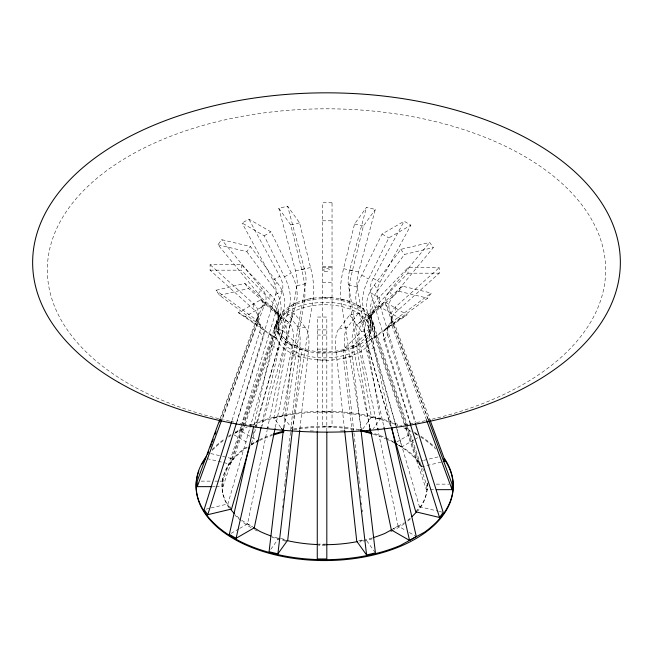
<?xml version="1.0" encoding="UTF-8"?>
<svg xmlns="http://www.w3.org/2000/svg" width="653" height="653" viewBox="0 0 653 653"><rect width="100%" height="100%" fill="white"/><g stroke="black" fill="none" stroke-linecap="round" stroke-linejoin="round"><path stroke-width="0.49" stroke-dasharray="3.27 2.45" d="M274.921 326.769C272.064 354.408 309.285 361.052 329.945 360.203C348.18 358.881 375.614 350.816 374.724 328.247C370.227 303.433 341.29 296.299 319.578 297.564C301.245 298.699 279.027 306.543 274.921 326.769C284.21 305.269 311.693 301.417 332.508 302.592C348.914 304.584 369.418 310.526 374.724 328.247M372.692 322.37C372.904 348.947 337.454 354.13 317.121 352.849C300.062 351.281 273.982 342.327 276.937 320.958A35.156 28.708 0 0 0 269.958 294.046L241.308 264.653L210.086 264.653L210.086 270.171L253.788 309.457A16.015 13.076 0 0 1 257.462 322.353L222.453 417.871M282.227 507.708L282.447 505.683M283.002 500.639L283.222 498.614M283.884 492.558L284.104 490.534M284.545 486.493L284.879 483.465M284.994 482.453L285.655 476.396M285.761 475.384L290.512 431.951M290.626 430.939L299.572 349.126A35.156 10.987 -76.6 0 0 296.903 325.855L285.932 311.742L273.991 328.402L290.716 344.376L299.531 346.49A16.015 5.004 -76.6 0 1 300.943 357.42L292.626 428.295M299.89 429.013L308.396 351.232A35.156 10.987 -76.6 0 0 305.726 327.961L294.756 313.856L285.932 311.742M283.565 428.213L292.12 355.314A16.015 5.004 -76.6 0 0 290.716 344.376M284.365 427.625L304.396 300.331A35.156 10.987 76.6 0 0 301.719 269.616L290.756 224.942L278.807 208.283L287.63 206.177L299.58 222.828L310.542 267.501A35.156 10.987 76.6 0 1 313.22 298.217L292.715 428.515M280.839 427.593L273.893 417.912L296.944 285.736A16.015 5.004 76.6 0 0 295.531 270.881L278.807 208.283M292.56 429.519L282.716 415.806L305.759 283.631A16.015 5.004 76.6 0 0 304.355 268.775L287.63 206.177M239.733 528.399L247.528 523.902L267.142 430.27M267.355 429.274L285.688 341.772A35.156 20.3 -60 0 0 280.757 317.627L260.498 299.931L238.418 312.673L269.322 334.124L276.072 338.025A16.015 9.248 -60 0 1 278.668 349.42L261.412 425.96M275.337 427.274L292.446 345.666A35.156 20.3 -60 0 0 287.508 321.521L267.248 303.833L260.498 299.931M253.993 425.046L271.917 345.519A16.015 9.248 -60 0 0 269.322 334.124M361.574 430.678L340.915 299.368A35.156 10.987 -76.6 0 1 343.584 268.652L354.546 223.979L366.496 207.328L375.32 209.442L358.595 272.04A16.015 5.004 -76.6 0 0 357.191 286.896L380.234 419.063L373.287 428.752M369.606 427.772L349.739 301.482A35.156 10.987 -76.6 0 1 352.408 270.766L363.37 226.093L375.32 209.442M362.725 429.062L371.41 416.957L348.367 284.781A16.015 5.004 -76.6 0 1 349.771 269.926L366.496 207.328M251.487 443.787L289.377 306.706A35.156 20.3 60 0 0 284.447 276.864L264.187 235.774L242.108 223.032L248.866 219.13L270.938 231.88L291.197 272.962A35.156 20.3 60 0 1 296.136 302.804L262.016 426.205M231.529 509.022L227.873 503.928L277.745 331.904A35.156 26.52 -35.7 0 0 271.297 306.453L244.826 283.394L215.98 290.291L219.637 295.385L260.008 325.023A16.015 12.081 -35.7 0 1 263.404 337.103L236.957 421.536M253.062 434.735L254.76 428.874M255.045 427.895L281.394 336.997A35.156 26.52 -35.7 0 0 274.946 311.546L271.297 306.453M236.876 421.65L275.607 294.552A16.015 9.248 60 0 0 273.011 280.161L242.108 223.032M234.721 433.29L239.782 430.368L240.965 426.482M241.259 425.511L282.365 290.658A16.015 9.248 60 0 0 279.762 276.26L248.866 219.13M232.084 420.328L259.747 332.01A16.015 12.081 -35.7 0 0 256.351 319.929L215.98 290.291M207.099 458.635L229.872 464.079L242.5 426.556M242.826 425.601L279.737 315.913L283.394 310.82A35.156 26.52 35.7 0 0 276.945 282.284L250.474 246.565L221.628 239.667L217.98 244.761L258.351 293.703A16.015 12.081 35.7 0 1 261.747 307.416L220.902 418.263M229.872 464.079L233.529 458.986L244.859 425.315M245.185 424.352L283.394 310.82M216.037 486.648L222.959 486.648L222.959 481.13L241.471 426.238M241.79 425.274L276.937 321.039L276.937 326.549L243.447 425.887M222.959 486.648L243.12 426.85M220.347 418.091L257.462 316.836A16.015 13.076 0 0 0 253.788 303.947L210.086 264.653M222.795 417.953L265.404 302.315A16.015 12.081 35.7 0 0 262.008 288.61L221.628 239.667M390.429 426.352L356.865 304.935A35.156 20.3 -60 0 1 361.803 275.093L382.062 234.011L404.134 221.261L410.892 225.163L379.989 282.292A16.015 9.248 -60 0 0 377.393 296.682L415.537 421.846M413.912 439.893L401.783 446.897L363.623 308.836A35.156 20.3 -60 0 1 368.553 278.994L388.813 237.904L410.892 225.163M410.557 423.764L370.635 292.789A16.015 9.248 -60 0 1 373.238 278.39L404.134 221.261M217.98 244.761L246.826 251.658L250.474 246.565M258.351 293.703L262.008 288.61M279.737 315.913A35.156 26.52 35.7 0 0 273.289 287.377L276.945 282.284M261.747 307.416L265.404 302.315M273.991 328.402L282.814 330.508L294.756 313.856M367.884 319.252L371.541 314.158M390.845 425.797L365.917 339.78A35.156 26.52 35.7 0 1 372.365 314.338L376.014 309.236L402.485 286.177L431.331 293.075L427.674 298.168L387.302 327.806A16.015 12.081 35.7 0 0 383.907 339.887L410.051 423.348M372.365 314.338L398.836 291.271L402.485 286.177M365.917 339.78L369.574 334.687A35.156 26.52 35.7 0 1 376.014 309.236M385.009 330.059L388.657 324.965M387.302 327.806L390.959 322.713L431.331 293.075M383.907 339.887L387.564 334.793A16.015 12.081 35.7 0 1 390.959 322.713M270.807 549.304L278.913 538.007M415.781 511.805L419.438 506.712L369.574 334.687M405.799 426.172L367.917 313.603A35.156 26.52 -35.7 0 1 374.357 285.067L400.828 249.348L429.674 242.451L433.331 247.544L392.951 296.486A16.015 12.081 -35.7 0 0 389.563 310.199L429.698 419.136M441.232 462.128L421.438 466.871L371.565 318.697A35.156 26.52 -35.7 0 1 378.014 290.161L404.485 254.441L433.331 247.544M344.49 429.152L336.091 352.383A35.156 10.987 76.6 0 1 338.76 329.12L349.73 315.007L358.554 312.901L370.496 329.553L353.779 345.527L344.955 347.641A16.015 5.004 76.6 0 0 343.543 358.579L351.861 429.445M353.861 432.09L344.915 350.277A35.156 10.987 76.6 0 1 347.584 327.006L358.554 312.901M427.805 418.818L385.907 305.106A16.015 12.081 -35.7 0 1 389.302 291.393L429.674 242.451M404.272 424.172L372.373 329.569L372.373 324.051A35.156 28.708 0 0 1 379.352 297.058L408.003 267.665L439.224 267.665L439.224 273.183L395.522 312.469A16.015 13.076 0 0 0 391.849 325.365L426.507 419.928M372.373 329.569A35.156 28.708 0 0 1 379.352 302.576L408.003 273.183L408.003 267.665M344.955 347.641L361.672 331.659L370.496 329.553M391.849 325.365L391.849 319.856A16.015 13.076 0 0 1 395.522 306.959L439.224 267.665M369.843 427.331L353.175 347.796A35.156 20.3 60 0 1 358.113 323.651L378.373 305.963L385.123 302.061L407.203 314.811L376.299 336.254L369.541 340.156A16.015 9.248 60 0 0 366.945 351.551L383.752 426.107M358.113 323.651L364.864 319.758L385.123 302.061M369.541 340.156L400.444 318.705L407.203 314.811M264.187 235.774L270.938 231.88M273.011 280.161L279.762 276.26M284.447 276.864L291.197 272.962M275.607 294.552L282.365 290.658M238.418 312.673L245.169 316.574L267.248 303.833M289.377 306.706L296.136 302.804M353.175 347.796L359.925 343.902A35.156 20.3 60 0 1 364.864 319.758M366.945 351.551L373.704 347.649A16.015 9.248 60 0 1 376.299 336.254M251.217 444.766L257.968 440.865L239.782 430.368M231.072 533.395L238.867 528.897M396.763 441.999L411.488 433.494M414.777 439.396L418.238 437.396M391.343 529.926L398.093 526.032L405.888 530.53M392.967 529.012L404.444 522.718M290.756 224.942L299.58 222.828M295.531 270.881L304.355 268.775M301.719 269.616L310.542 267.501M219.637 295.385L248.483 288.487L274.946 311.546M296.944 285.736L305.759 283.631M304.396 300.331L313.22 298.217M338.76 329.12L347.584 327.006M336.091 352.383L344.915 350.277M343.543 358.579L352.367 356.465A16.015 5.004 76.6 0 1 353.779 345.527M273.893 417.912L282.716 415.806M206.095 509.136L210.054 508.189M211.041 507.952L227.873 503.928M406.125 427.135L417.781 461.777L422.728 460.585M423.724 460.349L440.546 456.325M358.709 540.806L363.615 539.631M322.492 220.796L332.042 220.796M322.492 266.734L332.042 266.734M322.492 267.289L332.042 267.289M210.086 270.171L241.308 270.171L269.958 299.564A35.156 28.708 0 0 1 276.937 326.549M408.003 273.183L439.224 273.183M322.492 282.308L332.042 282.308M322.492 297.752L332.042 297.752M317.268 329.887L326.818 329.887M317.268 335.062L326.818 335.062M317.268 349.126L326.818 349.126M317.268 352.849L326.818 352.849M317.268 359.901L326.818 359.901M322.492 411.839L332.042 411.839M201.197 481.13L211.09 481.13M215.049 481.13L219 481.13M219.996 481.13L222.959 481.13M436.245 484.142L449.101 484.142M213.066 486.648L215.049 486.648M405.57 428.025L426.352 489.66L429.315 489.66M430.303 489.66L434.261 489.66M317.268 544.112L325.863 544.112M354.546 223.979L363.37 226.093M349.771 269.926L358.595 272.04M343.584 268.652L352.408 270.766M398.836 291.271L427.674 298.168M348.367 284.781L357.191 286.896M340.915 299.368L349.739 301.482M296.903 325.855L305.726 327.961M299.572 349.126L308.396 351.232M292.12 355.314L300.943 357.42M371.41 416.957L380.234 419.063M210.756 453.541L221.645 456.145M222.64 456.382L233.529 458.986M419.438 506.712L438.245 511.209M439.24 511.446L443.199 512.393M280.88 538.48L285.777 539.647M382.062 234.011L388.813 237.904M373.238 278.39L379.989 282.292M361.803 275.093L368.553 278.994M370.635 292.789L377.393 296.682M378.373 305.963L400.444 318.705M356.865 304.935L363.623 308.836M280.757 317.627L287.508 321.521M285.688 341.772L292.446 345.666M271.917 345.519L278.668 349.42M414.908 433.47L419.128 435.91M401.783 446.897L398.412 444.946L407.652 450.603A102.627 59.252 0 0 1 422.124 466.911M409.349 532.53L416.279 536.529M233.896 434.767L248.613 443.265M247.528 523.902L252.589 526.824M393.392 441.934L389.196 439.387A102.627 59.252 0 0 0 373.353 433.298M241.659 520.302L252.564 526.93M245.169 316.574L276.072 338.025M282.814 330.508L299.531 346.49M246.826 251.658L273.289 287.377M400.828 249.348L404.485 254.441M389.302 291.393L392.951 296.486M374.357 285.067L378.014 290.161M385.907 305.106L389.563 310.199M367.917 313.603L371.565 318.697M349.73 315.007L361.672 331.659M417.781 461.777L421.438 466.871M275.77 311.375L279.427 316.468M244.826 283.394L248.483 288.487M277.745 331.904L281.394 336.997M258.653 322.182L262.302 327.275M256.351 319.929L260.008 325.023M259.747 332.01L263.404 337.103M366.733 540.774L374.838 552.071M391.849 319.856L428.262 419.193M372.373 324.051L406.19 424.352M406.517 425.315L426.352 484.142L426.352 489.66M387.564 334.793L414.924 422.14M373.704 347.649L391.408 426.18M359.925 343.902L398.093 526.032M352.367 356.465L360.807 428.352M353.975 433.102L357.395 464.414M357.509 465.426L359.052 479.563M359.166 480.575L359.493 483.604M359.942 487.644L360.268 490.681M360.823 495.725L361.044 497.749M361.599 502.802L361.819 504.818M362.366 509.871L362.586 511.887M395.522 306.959L395.522 312.469M391.131 316.444L391.131 321.953M379.352 297.058L379.352 302.576M370.904 314.583L370.904 322.492M370.488 322.509L370.488 328.508M326.818 431.184L326.818 317.04L317.268 317.04L317.268 430.196M278.823 328.1L278.823 334.099M278.407 311.563L278.407 319.48M269.958 294.046L269.958 299.564M258.172 313.432L258.172 318.942M257.462 316.836L257.462 322.353M253.788 303.947L253.788 309.457M241.308 264.653L241.308 270.171M222.6 491.676L222.6 492.582M218.673 418.646A279.158 161.169 0 0 1 105.908 171.208A279.158 161.169 0 0 1 549.059 172.694A279.158 161.169 0 0 1 431.331 419.357M425.291 420.728A279.158 161.169 0 0 1 414.116 423.013M413.096 423.201A279.158 161.169 0 0 1 400.803 425.34M397.783 425.813A279.158 161.169 0 0 1 395.832 426.107M379.042 428.27A279.158 161.169 0 0 1 377.042 428.49M359.901 430A279.158 161.169 0 0 1 357.868 430.131M343.666 430.849A279.158 161.169 0 0 1 339.609 430.98M313.391 430.98A279.158 161.169 0 0 1 308.322 430.809M268.979 427.699A279.158 161.169 0 0 1 266.995 427.454M257.168 426.107A279.158 161.169 0 0 1 255.217 425.813M252.197 425.34A279.158 161.169 0 0 1 239.904 423.201M233.79 422.009A279.158 161.169 0 0 1 230.746 421.373M229.734 421.161A279.158 161.169 0 0 1 223.677 419.822M427.119 483.008A102.627 59.252 0 0 1 418.426 510.426M410.28 519.021A102.627 59.252 0 0 1 406.174 522.343M404.444 523.616A102.627 59.252 0 0 1 394.445 529.795M393.539 530.277A102.627 59.252 0 0 1 388.878 532.57M372.243 538.847A102.627 59.252 0 0 1 359.566 542.072M325.521 545.606A102.627 59.252 0 0 1 318.525 545.5M285.794 541.19A102.627 59.252 0 0 1 280.945 539.958M279.941 539.688A102.627 59.252 0 0 1 272.04 537.223M257.323 531.069A102.627 59.252 0 0 1 254.605 529.656M251.103 527.673A102.627 59.252 0 0 1 241.659 521.208M240.843 520.547A102.627 59.252 0 0 1 234.835 515.013M228.868 507.618A102.627 59.252 0 0 1 247.201 447.485M250.499 445.395A102.627 59.252 0 0 1 258.547 441.036M259.486 440.587A102.627 59.252 0 0 1 272.35 435.38M293.646 429.87A102.627 59.252 0 0 1 356.726 430.074M373.353 434.204A102.627 59.252 0 0 1 385.678 438.718M386.568 439.102A102.627 59.252 0 0 1 393.808 442.571M398.208 445.036A102.627 59.252 0 0 1 423.585 470.601M212.168 450.415A128.559 74.222 0 0 1 224.705 439.673M228.566 437.045A128.559 74.222 0 0 1 230.999 435.51M235.235 433.021A128.559 74.222 0 0 1 247.12 427.152M251.666 425.25A128.559 74.222 0 0 1 397.44 425.176M403.766 427.846A128.559 74.222 0 0 1 411.153 431.445M414.786 433.429A128.559 74.222 0 0 1 417.43 434.971M420.826 437.102A128.559 74.222 0 0 1 435.796 449.052M212.168 449.517A128.559 74.222 0 0 1 224.705 438.775M228.566 436.147A128.559 74.222 0 0 1 230.999 434.604M235.235 432.123A128.559 74.222 0 0 1 245.226 427.095M249.038 425.43A128.559 74.222 0 0 1 400.191 425.397M405.505 427.748A128.559 74.222 0 0 1 410.231 430.066M413.888 432.025A128.559 74.222 0 0 1 417.43 434.074M420.826 436.196A128.559 74.222 0 0 1 435.053 447.419M427.201 483.081A102.627 59.252 0 0 1 417.259 510.997M410.28 518.115A102.627 59.252 0 0 1 406.174 521.445M372.243 537.95A102.627 59.252 0 0 1 364.447 540.072M363.46 540.309A102.627 59.252 0 0 1 359.566 541.174M325.521 544.7A102.627 59.252 0 0 1 318.525 544.602M285.794 540.292A102.627 59.252 0 0 1 278.937 538.505M277.941 538.211A102.627 59.252 0 0 1 272.04 536.325M239.251 518.311A102.627 59.252 0 0 1 234.835 514.115M229.905 508.222A102.627 59.252 0 0 1 248.009 446.056M251.348 443.991A102.627 59.252 0 0 1 258.547 440.138M259.486 439.681A102.627 59.252 0 0 1 272.35 434.474M293.646 428.972A102.627 59.252 0 0 1 359.664 429.756M332.042 202.773L322.492 202.773L322.492 426.687L332.042 426.687L332.042 202.773M324.5 271.142A2.824 1.633 0 0 0 329.234 270.407A2.824 1.633 0 0 0 325.765 268.407A2.824 1.633 0 0 0 324.5 271.142M295.67 345.984A46.085 26.61 0 0 0 370.178 329.447A46.085 26.61 0 0 0 308.118 300.47A46.085 26.61 0 0 0 295.67 345.984M295.67 351.983A46.085 26.61 0 0 0 370.178 335.446A46.085 26.61 0 0 0 308.118 306.469A46.085 26.61 0 0 0 295.67 351.983"/><path stroke-width="0.98" d="M299.776 430.017L287.736 540.121L277.892 553.834L269.077 551.728L283.565 428.213M277.892 553.834L292.503 429.307M275.133 428.27L254.278 527.795L236.092 538.292L229.342 534.399L253.764 426.042M236.092 538.292L261.192 426.956M249.666 446.464L231.529 509.022L207.768 514.703L204.111 509.609L231.782 421.291M207.768 514.703L236.647 422.507M219.996 419.046L197.239 481.13L197.239 486.648L212.078 486.648M197.239 486.648L222.102 418.826M207.523 454.578L208.576 451.713M210.339 446.93L211.392 444.064M212.094 442.154L213.156 439.289M214.91 434.506L215.972 431.641M219.49 422.091L220.551 419.218M391.416 427.748L415.781 511.805L439.542 517.486L443.199 512.393L415.226 423.111M370.055 428.327L391.343 529.926L409.529 540.431L416.279 536.529L391.629 427.176M391.204 529.983L385.017 533.37A102.627 59.252 0 0 1 373.198 537.656M443.216 461.655L445.199 461.181L429.698 419.136M344.596 430.164L356.75 541.272L366.594 554.993L375.418 552.879L360.921 429.364M436.245 489.66L452.072 489.66L452.072 484.142L428.262 419.193M361.574 430.678L370.398 432.784L369.761 428.776M395.065 442.954L396.746 443.975L395.032 442.995L394.224 440.057M253.405 527.444L260.114 531.518A102.627 59.252 0 0 0 271.077 535.991M443.632 459.002L445.199 461.181M281.419 428.401L283.737 431.633M426.507 419.928L452.072 489.66M410.362 424.319L439.542 517.486M383.98 427.103L409.529 540.431M351.983 430.458L366.594 554.993M326.818 432.008L326.818 558.96L317.268 558.96L317.268 430.988M273.281 435.061A102.627 59.252 0 0 1 283.875 431.984M360.636 430.866A102.627 59.252 0 0 1 372.365 433.894M395.596 443.542A102.627 59.252 0 0 1 397.351 444.53M445.207 460.577A128.559 74.222 0 0 1 334.197 560.372A128.559 74.222 0 0 1 198.814 471.164M202.079 463.973A128.559 74.222 0 0 1 205.328 458.741M444.652 458.822A128.559 74.222 0 0 1 424.605 532.138L400.273 545.475A128.559 74.222 0 0 1 244.418 543.451A128.559 74.222 0 0 1 206.544 456.137M416.638 511.723A102.627 59.252 0 0 1 411.814 516.735M357.624 541.566A102.627 59.252 0 0 1 326.524 544.692M317.529 544.561A102.627 59.252 0 0 1 286.749 540.513M234.158 513.389A102.627 59.252 0 0 1 230.46 508.973M273.281 434.163A102.627 59.252 0 0 1 283.875 431.086M360.636 429.968A102.627 59.252 0 0 1 364.464 430.841M366.349 431.315A102.627 59.252 0 0 1 371.369 432.702M118.715 382.446A293.85 169.649 0 0 0 610.335 306.396A293.85 169.649 0 0 0 250.45 98.611A293.85 169.649 0 0 0 118.715 382.446"/></g></svg>
